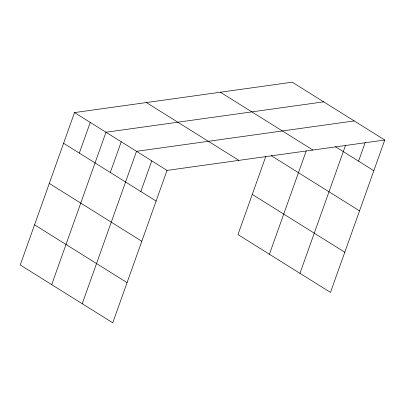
<?xml version="1.0" encoding="UTF-8"?>
<svg xmlns="http://www.w3.org/2000/svg" width="405" height="405" viewBox="0 0 405 405"><rect width="100%" height="100%" fill="white"/><g stroke="black" fill="none" stroke-linecap="round" stroke-linejoin="round"><path stroke-width="0.61" d="M384.75 140.014L292.238 82.195L74.515 112.585L20.25 264.986L112.762 322.805L167.027 170.409L384.75 140.014L330.485 292.415L237.973 234.591L265.746 156.588M79.319 153.095L90.244 122.416M51.703 284.644L105.973 132.243L323.691 101.852M110.312 172.469L121.237 141.785M82.23 303.725L136.5 151.328L354.223 120.933M140.839 191.55L151.764 160.866M269.426 254.254L306.246 150.842M299.953 273.334L345.607 145.122M358.562 161.155L365.285 142.271M335.401 146.681L373.825 170.697M220.391 92.224L312.903 150.042M271.203 155.662L359.524 210.863M146.367 102.556L238.874 160.375M252.274 194.425L344.787 252.249M74.515 112.585L167.027 170.409M63.59 143.269L156.102 201.088M49.288 183.435L141.801 241.258M34.552 224.821L127.064 282.639"/></g></svg>
